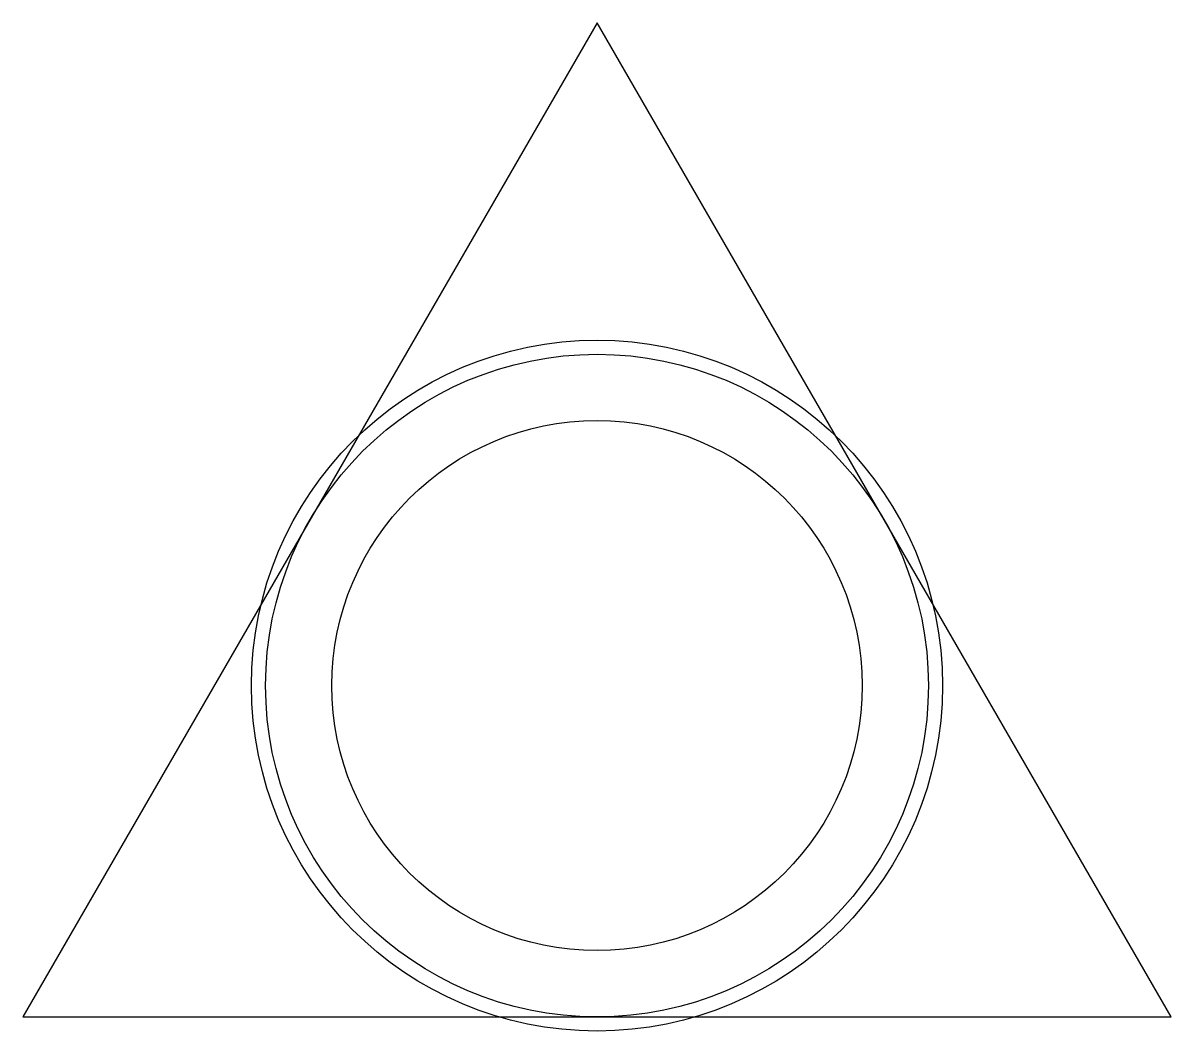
# Model space of a CAD drawing. Header units: feet. Extents: x -0.87 to 0.87, y -0.52 to 1.
import ezdxf

# ---------------------------------------------------------------- set-up
doc = ezdxf.new("R2010")
doc.units = ezdxf.units.FT
doc.header["$MEASUREMENT"] = 0
doc.layers.add('3DFACE', color=7, linetype='Continuous')

msp = doc.modelspace()

# ---------------------------------------------------------------- linework, layer by layer
at = {"elevation": 0.99}
msp.add_lwpolyline([(0, 1), (-0.866, -0.5), (0.866, -0.5)], close=True, dxfattribs=at)
for radius in [0.5, 0.4]:
    msp.add_circle((0, 0, 1.0001), radius)
at = {"layer": '3DFACE'}
msp.add_circle((0, 0, 1), 0.5213, dxfattribs=at)
at = {"layer": 'Defpoints'}
msp.add_point((0, 0), dxfattribs=at)

doc.saveas('drawing.dxf')
